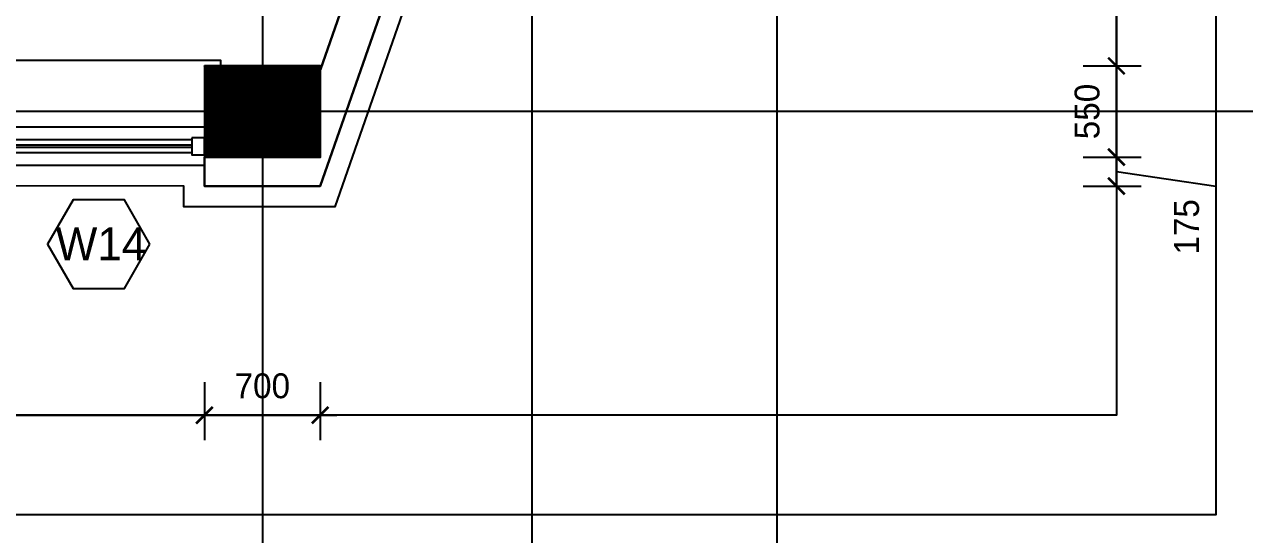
# Model space of a CAD drawing. Header units: millimetres. Extents: x 173236 to 801264, y -94969 to 615039.
# Drawn here: x 648091 to 655447, y 54453 to 57529 of the extents above; entities that cross this region are included whole.
import ezdxf
from ezdxf.enums import TextEntityAlignment as Align

# ---------------------------------------------------------------- set-up
doc = ezdxf.new("R2010")
doc.units = ezdxf.units.MM
doc.header["$MEASUREMENT"] = 0
doc.header["$PDMODE"] = 2
doc.layers.add('00-Def-points', color=7, linetype='Continuous', plot=False)
for name, color, linetype in [('VOX-A-ANNO-DIMS', 160, 'Continuous'), ('VOX-A-ANNO-GRID-LINE', 254, 'Continuous'), ('VOX-A-ANNO-WNTAG', 183, 'Continuous'), ('VOX-A-COLUMN-SECT', 210, 'Continuous'), ('VOX-A-ELEV-1-NEAR', 130, 'Continuous'), ('VOX-A-FLOOR-LINE', 253, 'Continuous'), ('VOX-A-FURN-LAYOUT', 93, 'Continuous'), ('VOX-A-WINDOW', 2, 'Continuous'), ('VOX-A-WINDOW-SILL', 55, 'Continuous')]:
    doc.layers.add(name, color=color, linetype=linetype)
doc.layers.add('VOX-A-WALL-SECT', color=1, linetype='Continuous', lineweight=30)
doc.styles.add('1.5 mm Rotis Annotative', font='', dxfattribs={"height": 1.5})
doc.styles.add('2 mm Rotis Annotative', font='', dxfattribs={"height": 2})
doc.styles.get('1.5 mm Rotis Annotative').set_extended_font_data('Rotis Sans Serif')
doc.styles.get('2 mm Rotis Annotative').set_extended_font_data('Rotis Sans Serif')
doc.dimstyles.new('1.5 mm Rotis Annotative', dxfattribs={"dimtxt": 1.5, "dimasz": 1, "dimexe": 1.5, "dimexo": 0, "dimgap": 1, "dimtad": 1, "dimdec": 0, "dimrnd": 5, "dimzin": 0, "dimdsep": 46, "dimtxsty": '1.5 mm Rotis Annotative', "dimblk": 'ARCHTICK', "dimcen": 0.09, "dimdle": 1, "dimadec": 0, "dimazin": 0, "dimtfac": 1, "dimtdec": 0, "dimtofl": 0, "dimtmove": 1, "dimatfit": 3, "dimfxl": 2, "dimfxlon": 1, "dimtolj": 1, "dimtzin": 0, "dimarcsym": 0})

# ---------------------------------------------------------------- blocks, each defined once
blk = doc.blocks.new('dd')
at = {"layer": 'VOX-A-COLUMN-SECT'}
h = blk.add_hatch(dxfattribs=at)
h.set_pattern_fill('ANSI31', color=256)
h.set_pattern_definition([(45, (-3940.30874, -84834.46447), (-0.088388347648, 0.088388347648), [])])
h.paths.add_polyline_path([(717951.9, 148030.6), (717951.9, 148580.6), (717251.9, 148580.6), (717251.9, 148030.6)])
at = {"layer": 'VOX-A-ANNO-GRID-LINE', "transparency": 33554610}
for p, q in [((720702.9, 167663.3), (720702.9, 143734.2)), ((717601.5, 167519.9), (717601.5, 143590.8)), ((719226.7, 167547.3), (719226.7, 143618.2)), ((725746.8, 148305.6), (698005.9, 148305.6))]:
    blk.add_line(p, q, dxfattribs=at)
at = {"layer": 'VOX-A-COLUMN-SECT'}
blk.add_lwpolyline([(717251.9, 148580.6), (717251.9, 148030.6), (717951.9, 148030.6), (717951.9, 148580.6)], close=True, dxfattribs=at)
blk = doc.blocks.new('VOX-A-WINDOW-TAG')
at = {"layer": 'VOX-A-ANNO-WNTAG'}
blk.add_lwpolyline([(3.114, -0.014), (1.571, 2.658), (-1.515, 2.658), (-3.059, -0.014), (-1.515, -2.687), (1.571, -2.687)], close=True, dxfattribs=at)
at = {"style": '2 mm Rotis Annotative', "flags": 1}
blk.add_attdef('WINDOWDIMENSION', text='', height=1.984, dxfattribs=at).set_placement((0.451, -3.053), align=Align.MIDDLE_CENTER)
at = {"layer": 'VOX-A-ANNO-WNTAG', "style": '2 mm Rotis Annotative'}
blk.add_attdef('W1', text='', height=1.984, dxfattribs=at).set_placement((0.163, 0.003), align=Align.MIDDLE)
blk = doc.blocks.new('DOOR & WINDOW')
at = {"xscale": 100, "yscale": 100, "zscale": 100}
blk.add_blockref('VOX-A-WINDOW-TAG', (763476, 139618.3), dxfattribs=at).add_auto_attribs({'W1': 'W14'})
blk = doc.blocks.new('*U366')
at = {"layer": 'VOX-A-WINDOW'}
for p, q in [((3, 1.5), (56.78, 1.5)), ((3, 0.25), (56.78, 0.25)), ((3, -0.25), (56.78, -0.25)), ((3, -1.5), (56.78, -1.5))]:
    blk.add_line(p, q, dxfattribs=at)
for points in [[(3, 2), (3, -2), (0, -2), (0, 2)], [(59.78, 2), (59.78, -2), (56.78, -2), (56.78, 2)]]:
    blk.add_lwpolyline(points, close=True, dxfattribs=at)
at = {"layer": 'VOX-A-WINDOW-SILL'}
for p, q in [((0, 4.5), (59.78, 4.5)), ((0, -4.5), (59.78, -4.5))]:
    blk.add_line(p, q, dxfattribs=at)
blk = doc.blocks.new('TYPICAL FLOOR PLAN')
at = {"layer": 'VOX-A-FLOOR-LINE'}
blk.add_lwpolyline([(990589.6, 124212.1), (998958.6, 121312), (995728.7, 112053.3), (994816.9, 112053.6), (994816.9, 112178.3), (985635.3, 112179.7)], dxfattribs=at)
at = {"layer": 'VOX-A-WALL-SECT'}
blk.add_lwpolyline([(994941.9, 112353.4), (994941.9, 112178.3), (995639.9, 112178.3), (996445, 114485.5), (996226.3, 114556.9), (995641.9, 112882.2)], dxfattribs=at)
at = {"layer": 'VOX-A-ANNO-DIMS', "xscale": -25.55555555555568, "yscale": 25.55555555555566, "zscale": 25.55555555555566}
blk.add_blockref('*U366', (994941.9, 112418.3), dxfattribs=at)
blk = doc.blocks.new('1ST FLOOR FURNITURE')
at = {"layer": 'VOX-A-FURN-LAYOUT'}
blk.add_lwpolyline([(648440.9, 159875.6), (648441.2, 160279.2), (650251.1, 160279.5), (650251.1, 160245.6)], dxfattribs=at)
blk = doc.blocks.new('_ArchTick')
at = {"color": 0, "linetype": 'ByBlock', "const_width": 0.15}
blk.add_lwpolyline([(-0.5, -0.5), (0.5, 0.5)], dxfattribs=at)
blk = doc.blocks.new('*D437')
at = {"layer": 'Defpoints', "color": 0, "transparency": 16777216}
for p in [(654373.1, 174013.7), (654373.1, 159645.6), (657199.6, 159645.6)]:
    blk.add_point(p, dxfattribs=at)
at = {"layer": 'VOX-A-ANNO-DIMS', "color": 0, "lineweight": -2, "transparency": 16777216}
for p, q in [((657199.6, 174113.7), (657199.6, 159545.6)), ((656999.6, 174013.7), (657349.6, 174013.7)), ((656999.6, 159645.6), (657349.6, 159645.6))]:
    blk.add_line(p, q, dxfattribs=at)
at = {"layer": 'VOX-A-ANNO-DIMS', "color": 0, "lineweight": -2, "transparency": 16777216, "xscale": 100, "yscale": 100, "zscale": 100}
for p, rotation in [((657199.6, 174013.7), 90), ((657199.6, 159645.6), 270)]:
    blk.add_blockref('_ArchTick', p, dxfattribs=dict(at, rotation=rotation))
at = {"layer": 'VOX-A-ANNO-DIMS', "color": 0, "transparency": 16777216, "insert": (657023.4, 166829.7), "char_height": 150, "attachment_point": 5, "rotation": 90, "style": '1.5 mm Rotis Annotative'}
blk.add_mtext('\\A1;14370', dxfattribs=at)
blk = doc.blocks.new('*D493')
at = {"layer": 'Defpoints', "color": 0, "transparency": 16777216}
for p in [(646345, 159770.6), (649301.1, 159770.6), (649301.1, 158264.9)]:
    blk.add_point(p, dxfattribs=at)
at = {"layer": 'VOX-A-ANNO-DIMS', "color": 0, "lineweight": -2, "transparency": 16777216}
for p, q in [((646345, 158464.9), (646345, 158114.9)), ((649301.1, 158464.9), (649301.1, 158114.9)), ((646245, 158264.9), (649401.1, 158264.9))]:
    blk.add_line(p, q, dxfattribs=at)
at = {"layer": 'VOX-A-ANNO-DIMS', "color": 0, "lineweight": -2, "transparency": 16777216, "xscale": 100, "yscale": 100, "zscale": 100, "rotation": 180}
blk.add_blockref('_ArchTick', (646345, 158264.9), dxfattribs=at)
at = {"layer": 'VOX-A-ANNO-DIMS', "color": 0, "lineweight": -2, "transparency": 16777216, "xscale": 100, "yscale": 100, "zscale": 100}
blk.add_blockref('_ArchTick', (649301.1, 158264.9), dxfattribs=at)
at = {"layer": 'VOX-A-ANNO-DIMS', "color": 0, "transparency": 16777216, "insert": (647823, 158441.1), "char_height": 150, "attachment_point": 5, "style": '1.5 mm Rotis Annotative'}
blk.add_mtext('\\A1;2955', dxfattribs=at)
blk = doc.blocks.new('*D494')
at = {"layer": 'Defpoints', "color": 0, "transparency": 16777216}
for p in [(649301.1, 159770.6), (649999.1, 159645.6), (649999.1, 158264.9)]:
    blk.add_point(p, dxfattribs=at)
at = {"layer": 'VOX-A-ANNO-DIMS', "color": 0, "lineweight": -2, "transparency": 16777216}
for p, q in [((649301.1, 158464.9), (649301.1, 158114.9)), ((649999.1, 158464.9), (649999.1, 158114.9)), ((649201.1, 158264.9), (650099.1, 158264.9))]:
    blk.add_line(p, q, dxfattribs=at)
at = {"layer": 'VOX-A-ANNO-DIMS', "color": 0, "lineweight": -2, "transparency": 16777216, "xscale": 100, "yscale": 100, "zscale": 100, "rotation": 180}
blk.add_blockref('_ArchTick', (649301.1, 158264.9), dxfattribs=at)
at = {"layer": 'VOX-A-ANNO-DIMS', "color": 0, "lineweight": -2, "transparency": 16777216, "xscale": 100, "yscale": 100, "zscale": 100}
blk.add_blockref('_ArchTick', (649999.1, 158264.9), dxfattribs=at)
at = {"layer": 'VOX-A-ANNO-DIMS', "color": 0, "transparency": 16777216, "insert": (649650.1, 158441.1), "char_height": 150, "attachment_point": 5, "style": '1.5 mm Rotis Annotative'}
blk.add_mtext('\\A1;700', dxfattribs=at)
blk = doc.blocks.new('*D509')
at = {"layer": 'Defpoints', "color": 0, "transparency": 16777216}
for p in [(649999.1, 159820.6), (654799.6, 159820.6), (649999.1, 159645.6)]:
    blk.add_point(p, dxfattribs=at)
at = {"layer": 'VOX-A-ANNO-DIMS', "color": 0, "lineweight": -2, "transparency": 16777216}
for p, q in [((654799.6, 159820.6), (654799.6, 159920.6)), ((654599.6, 159820.6), (654949.6, 159820.6)), ((654799.6, 159645.6), (654799.6, 159820.6)), ((654799.6, 159733.1), (655399.6, 159645)), ((654599.6, 159645.6), (654949.6, 159645.6)), ((654799.6, 159645.6), (654799.6, 159545.6)), ((655399.6, 159645), (655399.6, 159154.8))]:
    blk.add_line(p, q, dxfattribs=at)
at = {"layer": 'VOX-A-ANNO-DIMS', "color": 0, "lineweight": -2, "transparency": 16777216, "xscale": 100, "yscale": 100, "zscale": 100}
for p, rotation in [((654799.6, 159820.6), 270), ((654799.6, 159645.6), 90)]:
    blk.add_blockref('_ArchTick', p, dxfattribs=dict(at, rotation=rotation))
at = {"layer": 'VOX-A-ANNO-DIMS', "color": 0, "transparency": 16777216, "insert": (655223.4, 159399.9), "char_height": 150, "attachment_point": 5, "rotation": 90, "style": '1.5 mm Rotis Annotative'}
blk.add_mtext('\\A1;175', dxfattribs=at)
blk = doc.blocks.new('*D510')
at = {"layer": 'Defpoints', "color": 0, "transparency": 16777216}
for p in [(650001.1, 160370.6), (654799.6, 160370.6), (649999.1, 159820.6)]:
    blk.add_point(p, dxfattribs=at)
at = {"layer": 'VOX-A-ANNO-DIMS', "color": 0, "lineweight": -2, "transparency": 16777216}
for p, q in [((654799.6, 159720.6), (654799.6, 160470.6)), ((654599.6, 160370.6), (654949.6, 160370.6)), ((654599.6, 159820.6), (654949.6, 159820.6))]:
    blk.add_line(p, q, dxfattribs=at)
at = {"layer": 'VOX-A-ANNO-DIMS', "color": 0, "lineweight": -2, "transparency": 16777216, "xscale": 100, "yscale": 100, "zscale": 100}
for p, rotation in [((654799.6, 160370.6), 90), ((654799.6, 159820.6), 270)]:
    blk.add_blockref('_ArchTick', p, dxfattribs=dict(at, rotation=rotation))
at = {"layer": 'VOX-A-ANNO-DIMS', "color": 0, "transparency": 16777216, "insert": (654623.4, 160095.6), "char_height": 150, "attachment_point": 5, "rotation": 90, "style": '1.5 mm Rotis Annotative'}
blk.add_mtext('\\A1;550', dxfattribs=at)
blk = doc.blocks.new('*D511')
at = {"layer": 'Defpoints', "color": 0, "transparency": 16777216}
for p in [(650804.2, 161952.7), (654799.6, 161952.7), (650001.1, 160370.6)]:
    blk.add_point(p, dxfattribs=at)
at = {"layer": 'VOX-A-ANNO-DIMS', "color": 0, "lineweight": -2, "transparency": 16777216}
for p, q in [((654799.6, 160270.6), (654799.6, 162052.7)), ((654599.6, 161952.7), (654949.6, 161952.7)), ((654599.6, 160370.6), (654949.6, 160370.6))]:
    blk.add_line(p, q, dxfattribs=at)
at = {"layer": 'VOX-A-ANNO-DIMS', "color": 0, "lineweight": -2, "transparency": 16777216, "xscale": 100, "yscale": 100, "zscale": 100}
for p, rotation in [((654799.6, 161952.7), 90), ((654799.6, 160370.6), 270)]:
    blk.add_blockref('_ArchTick', p, dxfattribs=dict(at, rotation=rotation))
at = {"layer": 'VOX-A-ANNO-DIMS', "color": 0, "transparency": 16777216, "insert": (654623.4, 161161.7), "char_height": 150, "attachment_point": 5, "rotation": 90, "style": '1.5 mm Rotis Annotative'}
blk.add_mtext('\\A1;1580', dxfattribs=at)
blk = doc.blocks.new('DIM')
at = {"layer": '00-Def-points'}
for points in [[(633874.5, 175589.1), (655399.6, 175589.1), (655399.6, 157664.9), (633874.5, 157664.9)], [(634474.5, 174989.1), (654799.6, 174989.1), (654799.6, 158264.9), (634474.5, 158264.9)]]:
    blk.add_lwpolyline(points, close=True, dxfattribs=at)
at = {"layer": 'VOX-A-ANNO-DIMS'}
dim = blk.add_aligned_dim(p1=(654373.1, 174013.7), p2=(654373.1, 159645.6), distance=2826.5, dimstyle='1.5 mm Rotis Annotative', dxfattribs=at)
dim.commit()
dim.dimension.update_dxf_attribs({"geometry": '*D437', "text_midpoint": (657023.4, 166829.7)})
for base, p1, p2, angle, picture, middle in [((654799.6, 161952.7), (650001.1, 160370.6), (650804.2, 161952.7), 270, '*D511', (654623.4, 161161.7)), ((654799.6, 160370.6), (649999.1, 159820.6), (650001.1, 160370.6), 270, '*D510', (654623.4, 160095.6)), ((649301.1, 158264.9), (646345, 159770.6), (649301.1, 159770.6), 180, '*D493', (647823, 158441.1)), ((649999.1, 158264.9), (649301.1, 159770.6), (649999.1, 159645.6), 180, '*D494', (649650.1, 158441.1))]:
    dim = blk.add_linear_dim(base=base, p1=p1, p2=p2, angle=angle, dimstyle='1.5 mm Rotis Annotative', dxfattribs=at)
    dim.commit()
    dim.dimension.update_dxf_attribs({"geometry": picture, "text_midpoint": middle})
dim = blk.add_linear_dim(base=(654799.6, 159820.6), p1=(649999.1, 159645.6), p2=(649999.1, 159820.6), angle=90, dimstyle='1.5 mm Rotis Annotative', dxfattribs=at)
dim.commit()
dim.dimension.update_dxf_attribs({"geometry": '*D509', "text_midpoint": (655399.6, 159545), "dimtype": 129})

msp = doc.modelspace()

# ---------------------------------------------------------------- block references
at = {"layer": '00-Def-points'}
msp.add_blockref('DOOR & WINDOW', (-114939.7, -83413.1), dxfattribs=at)
at = {"layer": 'VOX-A-ANNO-GRID-LINE'}
msp.add_blockref('dd', (-68075.9, -91301.9), dxfattribs=at)

# ---------------------------------------------------------------- next in the draw order: block references
msp.add_blockref('TYPICAL FLOOR PLAN', (-345765.8, -55624.6))

# ---------------------------------------------------------------- next in the draw order: block references
msp.add_blockref('DIM', (-125, -103091.9))
at = {"layer": 'VOX-A-ELEV-1-NEAR'}
msp.add_blockref('1ST FLOOR FURNITURE', (-977.1, -102966.9), dxfattribs=at)

doc.saveas('drawing.dxf')
